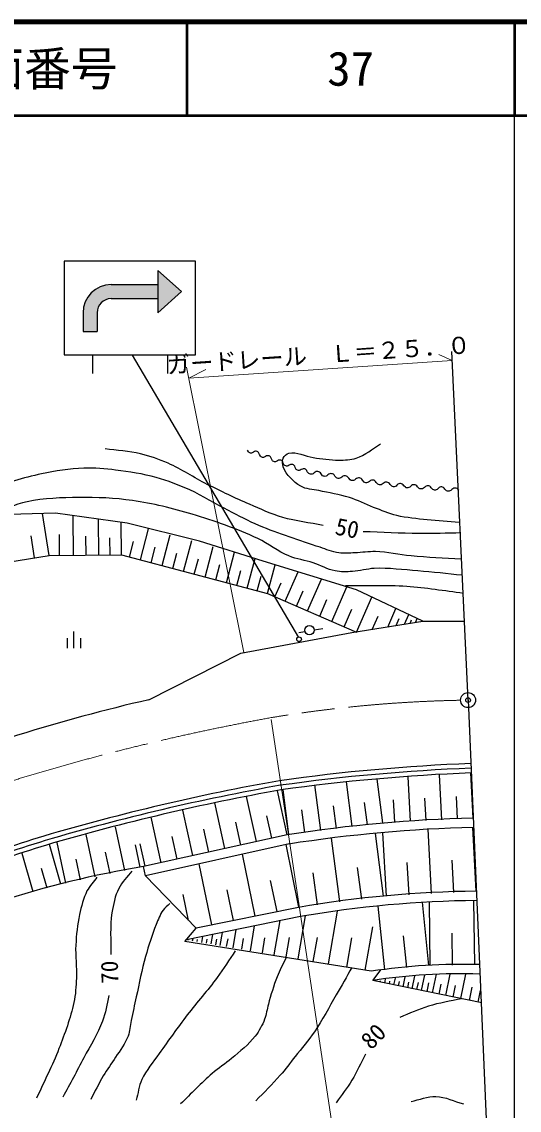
# Model space of a CAD drawing. Units: millimetres, scale not verified. Extents: x 40000 to 680000, y 20000 to 380000.
# Drawn here: x 526388 to 579500, y 263688 to 380000 of the extents above; entities that cross this region are included whole.
import ezdxf
from ezdxf.enums import TextEntityAlignment as Align

# ---------------------------------------------------------------- set-up
doc = ezdxf.new("R2010")
doc.units = ezdxf.units.MM
doc.header["$LTSCALE"] = 1000
doc.header["$PDMODE"] = 32
doc.header["$PDSIZE"] = 500
doc.linetypes.add('CHAIN', pattern=[18.5, 12, -1.5, 3.5, -1.5])
for name, color, linetype, lineweight in [('M-BGD', 7, 'Continuous', 25), ('M-BMK', 2, 'CHAIN', 13), ('M-BMK-SRVR', 3, 'Continuous', 25), ('M-STR-HTXT', 7, 'Continuous', 13), ('M-STR-STRC', 7, 'Continuous', 25), ('M-TTL', 2, 'Continuous', 140), ('M-TTL-BAND', 7, 'Continuous', 25), ('M-TTL-LINE', 7, 'Continuous', 50), ('M-TTL-TXT', 7, 'Continuous', 50)]:
    doc.layers.add(name, color=color, linetype=linetype, lineweight=lineweight)
doc.layers.add('M-OTRS', color=6, linetype='Continuous')
doc.styles.add('ＭＳ ゴシック', font='')
doc.styles.get('ＭＳ ゴシック').set_extended_font_data('MS Gothic')

msp = doc.modelspace()

# ---------------------------------------------------------------- hatches: boundary and pattern name
at = {"layer": 'M-STR-STRC'}
for points in [[(540929, 351911), (540929, 353411), (543429, 351161), (540929, 348911), (540929, 350411)], [(535929, 351911), (540929, 351911), (540929, 350411), (535929, 350411, 0.41421), (534429, 348911), (534429, 346911), (532929, 346911), (532929, 348911, -0.41421)]]:
    msp.add_hatch(color=256, dxfattribs=at).paths.add_polyline_path(points)

# ---------------------------------------------------------------- linework, layer by layer
at = {"layer": 'M-BGD'}
for p, q in [((574037, 307510), (572313, 344768)), ((550585, 334031), (550480, 334238)), ((550654, 333972), (550585, 334031)), ((550731, 333934), (550654, 333972)), ((550814, 333914), (550731, 333934)), ((550905, 333914), (550814, 333914)), ((551004, 333939), (550905, 333914)), ((551119, 334005), (551004, 333939)), ((551233, 334072), (551119, 334005)), ((551333, 334097), (551233, 334072)), ((551423, 334097), (551333, 334097)), ((551507, 334077), (551423, 334097)), ((551583, 334039), (551507, 334077)), ((551652, 333980), (551583, 334039)), ((551713, 333897), (551652, 333980)), ((551758, 333773), (551713, 333897)), ((551863, 333565), (551758, 333773)), ((551932, 333507), (551863, 333565)), ((552008, 333468), (551932, 333507)), ((552092, 333448), (552008, 333468)), ((552182, 333448), (552092, 333448)), ((552282, 333473), (552182, 333448)), ((552396, 333540), (552282, 333473)), ((552511, 333606), (552396, 333540)), ((552611, 333631), (552511, 333606)), ((552701, 333631), (552611, 333631)), ((552784, 333611), (552701, 333631)), ((552861, 333573), (552784, 333611)), ((552930, 333515), (552861, 333573)), ((552990, 333431), (552930, 333515)), ((553035, 333307), (552990, 333431)), ((553140, 333099), (553035, 333307)), ((553210, 333041), (553140, 333099)), ((553286, 333002), (553210, 333041)), ((553369, 332983), (553286, 333002)), ((553460, 332983), (553369, 332983)), ((553559, 333007), (553460, 332983)), ((553674, 333074), (553559, 333007)), ((553789, 333140), (553674, 333074)), ((553888, 333165), (553789, 333140)), ((553979, 333165), (553888, 333165)), ((554062, 333145), (553979, 333165)), ((554138, 333107), (554062, 333145)), ((554208, 333049), (554138, 333107)), ((554268, 332966), (554208, 333049)), ((554313, 332841), (554268, 332966)), ((554418, 332633), (554313, 332841)), ((555066, 332675), (554951, 332608)), ((555166, 332700), (555066, 332675)), ((555256, 332699), (555166, 332700)), ((555339, 332680), (555256, 332699)), ((555416, 332641), (555339, 332680)), ((554487, 332575), (554418, 332633)), ((554564, 332537), (554487, 332575)), ((554647, 332517), (554564, 332537)), ((554737, 332517), (554647, 332517)), ((554837, 332542), (554737, 332517)), ((554951, 332608), (554837, 332542)), ((555485, 332583), (555416, 332641)), ((555545, 332500), (555485, 332583)), ((555590, 332375), (555545, 332500)), ((555695, 332167), (555590, 332375)), ((555765, 332109), (555695, 332167)), ((555841, 332071), (555765, 332109)), ((555924, 332051), (555841, 332071)), ((556015, 332051), (555924, 332051)), ((556114, 332076), (556015, 332051)), ((556229, 332142), (556114, 332076)), ((556344, 332209), (556229, 332142)), ((556443, 332234), (556344, 332209)), ((556534, 332234), (556443, 332234)), ((556617, 332214), (556534, 332234)), ((556693, 332175), (556617, 332214)), ((556763, 332117), (556693, 332175)), ((556823, 332034), (556763, 332117)), ((556868, 331909), (556823, 332034)), ((557028, 331724), (556868, 331909)), ((557115, 331679), (557028, 331724)), ((557206, 331655), (557115, 331679)), ((557300, 331650), (557206, 331655)), ((557397, 331667), (557300, 331650)), ((557498, 331709), (557397, 331667)), ((557605, 331796), (557498, 331709)), ((557713, 331882), (557605, 331796)), ((557814, 331925), (557713, 331882)), ((557911, 331941), (557814, 331925)), ((558004, 331937), (557911, 331941)), ((558095, 331913), (558004, 331937)), ((558183, 331868), (558095, 331913)), ((558266, 331797), (558183, 331868)), ((558343, 331682), (558266, 331797)), ((558503, 331496), (558343, 331682)), ((558590, 331452), (558503, 331496)), ((559080, 331568), (558973, 331482)), ((559188, 331655), (559080, 331568)), ((559289, 331697), (559188, 331655)), ((559386, 331714), (559289, 331697)), ((559479, 331709), (559386, 331714)), ((559570, 331685), (559479, 331709)), ((559658, 331641), (559570, 331685)), ((559741, 331570), (559658, 331641)), ((559818, 331455), (559741, 331570)), ((558681, 331428), (558590, 331452)), ((558775, 331423), (558681, 331428)), ((558872, 331439), (558775, 331423)), ((558973, 331482), (558872, 331439)), ((559978, 331269), (559818, 331455)), ((560065, 331224), (559978, 331269)), ((560156, 331200), (560065, 331224)), ((560250, 331196), (560156, 331200)), ((560347, 331212), (560250, 331196)), ((560447, 331255), (560347, 331212)), ((560555, 331341), (560447, 331255)), ((560663, 331427), (560555, 331341)), ((560764, 331470), (560663, 331427)), ((560861, 331486), (560764, 331470)), ((560954, 331482), (560861, 331486)), ((561045, 331458), (560954, 331482)), ((561132, 331413), (561045, 331458)), ((561216, 331342), (561132, 331413)), ((561293, 331227), (561216, 331342)), ((561453, 331042), (561293, 331227)), ((561540, 330997), (561453, 331042)), ((561631, 330973), (561540, 330997)), ((561725, 330968), (561631, 330973)), ((561821, 330985), (561725, 330968)), ((561922, 331027), (561821, 330985)), ((562030, 331114), (561922, 331027)), ((562138, 331200), (562030, 331114)), ((562239, 331243), (562138, 331200)), ((562336, 331259), (562239, 331243)), ((562429, 331255), (562336, 331259)), ((562520, 331231), (562429, 331255)), ((562607, 331186), (562520, 331231)), ((562691, 331115), (562607, 331186)), ((562768, 331000), (562691, 331115)), ((562928, 330814), (562768, 331000)), ((563015, 330770), (562928, 330814)), ((563106, 330746), (563015, 330770)), ((563200, 330741), (563106, 330746)), ((563296, 330757), (563200, 330741)), ((563397, 330800), (563296, 330757)), ((563505, 330886), (563397, 330800)), ((563613, 330973), (563505, 330886)), ((563714, 331015), (563613, 330973)), ((563811, 331032), (563714, 331015)), ((563904, 331027), (563811, 331032)), ((563995, 331003), (563904, 331027)), ((564082, 330959), (563995, 331003)), ((564166, 330887), (564082, 330959)), ((564243, 330773), (564166, 330887)), ((564403, 330587), (564243, 330773)), ((564490, 330542), (564403, 330587)), ((564581, 330518), (564490, 330542)), ((564674, 330514), (564581, 330518)), ((564771, 330530), (564674, 330514)), ((564872, 330573), (564771, 330530)), ((564980, 330659), (564872, 330573)), ((565088, 330745), (564980, 330659)), ((565189, 330788), (565088, 330745)), ((565286, 330804), (565189, 330788)), ((565379, 330800), (565286, 330804)), ((565470, 330776), (565379, 330800)), ((565557, 330731), (565470, 330776)), ((565641, 330660), (565557, 330731)), ((565717, 330545), (565641, 330660)), ((565887, 330372), (565717, 330545)), ((565976, 330333), (565887, 330372)), ((566067, 330316), (565976, 330333)), ((566253, 330342), (566159, 330318)), ((566350, 330392), (566253, 330342)), ((566449, 330486), (566350, 330392)), ((566549, 330579), (566449, 330486)), ((566645, 330629), (566549, 330579)), ((566739, 330653), (566645, 330629)), ((566832, 330655), (566739, 330653)), ((566922, 330638), (566832, 330655)), ((567011, 330599), (566922, 330638)), ((567098, 330535), (567011, 330599)), ((567181, 330426), (567098, 330535)), ((567351, 330252), (567181, 330426)), ((567913, 330366), (567813, 330272)), ((568013, 330460), (567913, 330366)), ((568109, 330509), (568013, 330460)), ((568203, 330533), (568109, 330509)), ((568296, 330535), (568203, 330533)), ((568386, 330518), (568296, 330535)), ((568475, 330480), (568386, 330518)), ((568562, 330415), (568475, 330480)), ((568645, 330306), (568562, 330415)), ((569477, 330340), (569377, 330246)), ((569573, 330390), (569477, 330340)), ((569667, 330413), (569573, 330390)), ((569759, 330415), (569667, 330413)), ((569850, 330398), (569759, 330415)), ((569939, 330360), (569850, 330398)), ((570026, 330295), (569939, 330360)), ((566159, 330318), (566067, 330316)), ((567440, 330214), (567351, 330252)), ((567531, 330196), (567440, 330214)), ((567623, 330199), (567531, 330196)), ((567717, 330222), (567623, 330199)), ((567813, 330272), (567717, 330222)), ((568815, 330132), (568645, 330306)), ((568904, 330094), (568815, 330132)), ((568995, 330077), (568904, 330094)), ((569087, 330079), (568995, 330077)), ((569181, 330102), (569087, 330079)), ((569277, 330152), (569181, 330102)), ((569377, 330246), (569277, 330152)), ((570109, 330186), (570026, 330295)), ((570279, 330012), (570109, 330186)), ((570368, 329974), (570279, 330012)), ((570459, 329957), (570368, 329974)), ((570551, 329959), (570459, 329957)), ((570645, 329982), (570551, 329959)), ((570741, 330032), (570645, 329982)), ((570841, 330126), (570741, 330032)), ((570941, 330220), (570841, 330126)), ((571037, 330270), (570941, 330220)), ((571131, 330293), (571037, 330270)), ((571223, 330296), (571131, 330293)), ((571314, 330278), (571223, 330296)), ((571403, 330240), (571314, 330278)), ((571490, 330175), (571403, 330240)), ((571573, 330066), (571490, 330175)), ((571743, 329893), (571573, 330066)), ((571832, 329854), (571743, 329893)), ((571923, 329837), (571832, 329854)), ((572015, 329839), (571923, 329837)), ((572109, 329863), (572015, 329839)), ((572205, 329913), (572109, 329863)), ((572305, 330006), (572205, 329913)), ((572405, 330100), (572305, 330006)), ((572501, 330150), (572405, 330100)), ((572595, 330174), (572501, 330150)), ((572687, 330176), (572595, 330174)), ((572778, 330159), (572687, 330176)), ((572867, 330120), (572778, 330159)), ((572954, 330055), (572867, 330120)), ((573037, 329947), (572954, 330055)), ((529986, 327485), (521136, 327218)), ((529321, 322960), (528605, 327443)), ((537638, 326420), (529986, 327485)), ((531913, 322982), (531877, 327222)), ((534602, 323006), (534569, 326847)), ((537039, 323027), (537009, 326507)), ((545357, 324490), (537638, 326420)), ((539049, 322494), (539926, 325804)), ((527752, 322710), (527378, 325052)), ((530430, 322970), (530410, 325199)), ((533258, 322994), (533241, 325014)), ((535821, 323016), (535805, 324847)), ((541359, 321882), (542233, 325182)), ((543662, 321272), (544533, 324562)), ((537890, 322801), (538329, 324458)), ((540204, 322188), (540641, 323840)), ((552143, 322361), (545357, 324490)), ((545958, 320663), (546827, 323944)), ((523066, 321962), (529321, 322960)), ((529321, 322960), (537039, 323027)), ((537039, 323027), (552609, 318901)), ((542510, 321577), (542947, 323224)), ((544810, 320968), (545245, 322610)), ((548238, 320059), (549102, 323317)), ((550455, 319472), (551294, 322638)), ((562124, 319300), (552143, 322361)), ((547098, 320361), (547532, 321999)), ((549347, 319766), (549772, 321372)), ((552609, 318901), (553425, 321979)), ((554521, 318072), (555885, 321217)), ((551532, 319186), (551946, 320748)), ((553420, 318550), (554076, 320062)), ((556908, 317038), (558386, 320447)), ((552609, 318901), (562124, 314776)), ((555714, 317555), (556424, 319193)), ((559497, 315915), (561101, 319614)), ((569221, 315936), (562124, 319300)), ((558202, 316476), (558973, 318253)), ((562124, 314776), (563752, 318529)), ((560811, 315345), (561634, 317244)), ((563804, 315050), (564425, 316483)), ((565484, 315325), (566341, 317302)), ((567253, 315614), (567704, 316655)), ((561636, 314738), (569221, 315936)), ((566368, 315470), (566695, 316224)), ((567839, 315710), (567998, 316075)), ((568426, 315806), (568608, 316227)), ((569221, 315936), (573659, 315936)), ((531219, 314135), (531228, 313055)), ((531948, 313061), (531933, 314861)), ((532659, 314147), (532668, 313067)), ((549792, 312542), (561636, 314738)), ((555965, 314755), (556613, 314860)), ((557595, 315020), (558527, 315171)), ((539944, 307552), (549792, 312542)), ((574037, 307510), (576357, 253755)), ((564927, 294406), (564336, 299080)), ((567878, 294561), (567628, 299321)), ((571229, 294737), (570978, 299525)), ((574600, 294914), (574348, 299729)), ((554739, 293117), (553701, 297816)), ((554885, 293136), (554280, 297923)), ((558309, 293569), (557690, 298460)), ((561656, 293992), (561051, 298774)), ((551449, 292391), (550387, 297204)), ((566212, 294474), (566088, 296847)), ((569554, 294649), (569429, 297036)), ((572915, 294825), (572789, 297226)), ((544667, 290894), (543593, 295758)), ((548081, 291647), (547004, 296524)), ((556597, 293352), (556288, 295795)), ((559982, 293781), (559676, 296199)), ((563292, 294199), (562992, 296563)), ((541262, 290142), (540191, 294995)), ((549765, 292019), (549227, 294455)), ((553094, 292754), (552569, 295132)), ((534233, 288633), (533275, 293142)), ((537389, 289303), (536395, 293983)), ((554739, 293117), (539368, 289724)), ((546374, 291271), (545836, 293706)), ((565027, 286555), (564165, 293257)), ((565318, 286571), (564948, 293338)), ((570147, 286835), (569770, 293733)), ((574918, 287095), (574546, 293911)), ((530560, 287852), (529356, 292068)), ((531076, 287962), (530154, 292301)), ((539027, 289651), (538521, 292035)), ((539564, 289767), (539036, 292160)), ((554954, 292141), (539584, 288747)), ((542965, 290518), (542428, 292947)), ((555978, 285390), (554608, 292066)), ((560336, 285951), (559459, 292765)), ((527609, 287010), (526435, 291122)), ((535811, 288968), (535323, 291265)), ((551305, 284432), (549950, 291037)), ((532654, 288297), (532184, 290509)), ((539584, 288747), (539368, 289724)), ((546681, 283483), (545340, 290019)), ((562681, 286253), (562247, 289633)), ((567733, 286703), (567544, 290145)), ((572533, 286965), (572345, 290394)), ((529084, 287431), (528490, 289513)), ((544991, 283136), (539584, 288747)), ((557951, 285644), (557514, 289039)), ((553641, 284911), (552960, 288231)), ((544200, 283957), (543630, 286736)), ((548993, 283957), (548319, 287243)), ((555936, 285365), (544991, 283136)), ((565135, 278683), (564435, 285483)), ((569851, 279169), (569157, 285906)), ((570008, 279171), (569910, 285961)), ((574760, 279239), (574662, 286088)), ((556136, 284386), (543961, 281906)), ((553351, 280303), (553974, 283949)), ((555904, 279867), (556690, 284469)), ((559126, 279317), (560087, 284945)), ((543793, 281706), (544991, 283136)), ((547586, 281287), (547827, 282695)), ((548940, 281056), (549270, 282990)), ((550799, 280738), (551252, 283394)), ((563065, 278644), (563860, 283299)), ((563702, 278535), (543793, 281706)), ((544136, 281876), (544142, 281910)), ((544629, 281792), (544673, 282052)), ((545122, 281708), (545160, 281933)), ((545615, 281624), (545724, 282266)), ((546108, 281539), (546179, 281956)), ((546600, 281455), (546776, 282481)), ((547093, 281371), (547197, 281979)), ((548263, 281171), (548406, 282007)), ((549869, 280897), (550065, 282044)), ((552075, 280521), (552344, 282096)), ((554628, 280085), (554981, 282156)), ((557515, 279592), (557952, 282149)), ((561095, 278980), (561629, 282108)), ((567493, 278926), (567145, 282310)), ((572384, 279205), (572335, 282615)), ((563854, 277547), (564753, 278712)), ((568087, 276676), (568370, 278050)), ((569067, 276475), (569415, 278167)), ((570251, 276231), (570664, 278238)), ((571656, 275942), (572129, 278241)), ((573265, 275611), (573806, 278243)), ((575499, 275152), (563854, 277547)), ((564169, 277482), (564190, 277584)), ((564659, 277382), (564686, 277512)), ((565149, 277281), (565235, 277701)), ((565638, 277180), (565698, 277470)), ((566128, 277079), (566280, 277817)), ((566618, 276979), (566710, 277427)), ((567108, 276878), (567325, 277934)), ((567597, 276777), (567722, 277385)), ((568577, 276576), (568734, 277342)), ((569659, 276353), (569852, 277295)), ((570953, 276087), (571175, 277163)), ((572460, 275777), (572714, 277009)), ((574186, 275422), (574476, 276833)), ((575107, 275232), (575362, 276472))]:
    msp.add_line(p, q, dxfattribs=at)
for centre, radius in [((557096, 314988), 500), ((555994, 314010), 250)]:
    msp.add_circle(centre, radius, dxfattribs=at)
for centre, radius, start, end in [((582356, 123221), 189147, 102.95737, 111.75068), ((582074, 99365), 201514, 92.20252, 98.03206), ((582074, 99365), 201014, 92.20252, 98.03206), ((582074, 99365), 200514, 92.20252, 98.03206), ((595036, 67518), 235009, 100.07667, 106.3875), ((595036, 67518), 234509, 100.07667, 106.3875), ((595036, 67518), 234009, 100.07667, 106.3875), ((578610, 139891), 155075, 91.48174, 98.8552), ((578610, 139891), 154075, 91.48174, 98.8552), ((634770, -46662), 355810, 107.33865, 110.60216), ((634770, -46662), 355310, 107.33865, 110.60216), ((634770, -46662), 354810, 107.33865, 110.60216), ((556740, 184840), 106313, 99.40456, 108.03195), ((576121, 168892), 118210, 90.57554, 99.83141), ((576121, 168892), 117210, 90.57554, 99.83141), ((573336, 216217), 63058, 88.21832, 98.78874), ((573336, 216217), 62058, 88.21832, 98.78874)]:
    msp.add_arc(centre, radius, start, end, dxfattribs=at)
for points, knots in [([(558569, 326175), (557127, 326463), (555654, 326623), (554244, 327040), (553031, 327398), (551877, 327935), (550717, 328437), (549187, 329099), (547681, 329815), (546192, 330566), (544775, 331282), (543456, 332193), (542000, 332829), (541056, 333241), (540076, 333588), (539073, 333827), (537831, 334123), (536544, 334181), (535280, 334359)], [0, 0, 0, 0, 1, 1, 1, 2, 2, 2, 3, 3, 3, 4, 4, 4, 5, 5, 5, 6, 6, 6, 6]), ([(573074, 326507), (571943, 326596), (570808, 326649), (569681, 326773), (568589, 326894), (567487, 326978), (566420, 327239), (565575, 327446), (564771, 327795), (563958, 328104), (563084, 328437), (562255, 328888), (561363, 329169), (560301, 329503), (559188, 329648), (558103, 329901), (557458, 330051), (556742, 330028), (556173, 330367), (555377, 330840), (554643, 331565), (554310, 332429), (554199, 332719), (554183, 333078), (554310, 333361), (554420, 333604), (554652, 333821), (554909, 333893), (555755, 334131), (556633, 333548), (557504, 333427), (558409, 333302), (559318, 333157), (560232, 333161), (560857, 333164), (561502, 333165), (562095, 333361), (563049, 333677), (563825, 334381), (564690, 334891)], [0, 0, 0, 0, 1, 1, 1, 2, 2, 2, 3, 3, 3, 4, 4, 4, 5, 5, 5, 6, 6, 6, 7, 7, 7, 8, 8, 8, 9, 9, 9, 10, 10, 10, 11, 11, 11, 12, 12, 12, 13, 13, 13, 13]), ([(573274, 322582), (571499, 322692), (569721, 322750), (567951, 322914), (566682, 323032), (565431, 323341), (564158, 323380), (563425, 323403), (562695, 323269), (561962, 323247), (561386, 323229), (560803, 323163), (560232, 323247), (559545, 323348), (558896, 323629), (558236, 323846), (556043, 324566), (553842, 325277), (551715, 326175), (550600, 326645), (549532, 327221), (548455, 327772), (547067, 328480), (545751, 329329), (544329, 329967), (543164, 330490), (541968, 330959), (540736, 331298), (539323, 331687), (537867, 331920), (536411, 332097), (535286, 332233), (534150, 332337), (533018, 332296), (531497, 332241), (529980, 332018), (528493, 331697), (526545, 331277), (524642, 330652), (522771, 329967), (520774, 329237), (518811, 328402), (516915, 327439), (515240, 326588), (513655, 325567), (512058, 324578), (510641, 323700), (509263, 322759), (507866, 321850)], [0, 0, 0, 0, 1, 1, 1, 2, 2, 2, 3, 3, 3, 4, 4, 4, 5, 5, 5, 6, 6, 6, 7, 7, 7, 8, 8, 8, 9, 9, 9, 10, 10, 10, 11, 11, 11, 12, 12, 12, 13, 13, 13, 14, 14, 14, 15, 15, 15, 16, 16, 16, 16]), ([(573407, 320852), (571832, 321007), (570260, 321194), (568683, 321317), (567132, 321438), (565579, 321649), (564025, 321583), (563241, 321550), (562479, 321292), (561696, 321251), (561075, 321218), (560442, 321196), (559833, 321317), (559021, 321478), (558291, 321926), (557504, 322182), (556650, 322461), (555739, 322570), (554909, 322914), (553735, 323401), (552736, 324244), (551582, 324777), (549327, 325820), (546976, 326661), (544595, 327372), (542503, 327998), (540370, 328528), (538208, 328836), (536316, 329106), (534396, 329194), (532485, 329169), (530638, 329145), (528770, 329085), (526963, 328703), (525631, 328422), (524390, 327816), (523103, 327372)], [0, 0, 0, 0, 1, 1, 1, 2, 2, 2, 3, 3, 3, 4, 4, 4, 5, 5, 5, 6, 6, 6, 7, 7, 7, 8, 8, 8, 9, 9, 9, 10, 10, 10, 11, 11, 11, 12, 12, 12, 12]), ([(573274, 325376), (571788, 325354), (570302, 325296), (568816, 325310), (566818, 325328), (564823, 325443), (562827, 325509)], [0, 0, 0, 0, 1, 1, 1, 2, 2, 2, 2]), ([(573540, 318922), (571522, 319166), (569514, 319521), (567485, 319654), (565316, 319796), (563138, 319698), (560964, 319720)], [0, 0, 0, 0, 1, 1, 1, 2, 2, 2, 2]), ([(534415, 288580), (534060, 288092), (533622, 287655), (533350, 287116), (532952, 286327), (532739, 285451), (532552, 284588), (532320, 283518), (532209, 282421), (532153, 281327), (532092, 280153), (532268, 278975), (532219, 277801), (532183, 276932), (532133, 276057), (531953, 275206), (531597, 273517), (530977, 271892), (530356, 270282), (529656, 268467), (528759, 266733), (527961, 264959)], [0, 0, 0, 0, 1, 1, 1, 2, 2, 2, 3, 3, 3, 4, 4, 4, 5, 5, 5, 6, 6, 6, 7, 7, 7, 7]), ([(538141, 289245), (537675, 288624), (537088, 288078), (536744, 287382), (536346, 286577), (536148, 285676), (536012, 284787), (535786, 283318), (535923, 281815), (535879, 280329)], [0, 0, 0, 0, 1, 1, 1, 2, 2, 2, 3, 3, 3, 3]), ([(542200, 285785), (541956, 285541), (541667, 285335), (541468, 285054), (541142, 284592), (540948, 284047), (540736, 283523), (540290, 282418), (539928, 281277), (539605, 280130), (539204, 278705), (538926, 277249), (538607, 275805), (538421, 274964), (538248, 274120), (538075, 273276), (537961, 272722), (537944, 272141), (537742, 271613), (537430, 270795), (536876, 270092), (536411, 269350), (535986, 268673), (535489, 268042), (535080, 267354), (534594, 266535), (534193, 265668), (533750, 264826)], [0, 0, 0, 0, 1, 1, 1, 2, 2, 2, 3, 3, 3, 4, 4, 4, 5, 5, 5, 6, 6, 6, 7, 7, 7, 8, 8, 8, 9, 9, 9, 9]), ([(549187, 280728), (548543, 279775), (547939, 278794), (547257, 277867), (546247, 276494), (545096, 275230), (544063, 273875), (543033, 272524), (542039, 271144), (541069, 269750), (540429, 268831), (539670, 267974), (539206, 266955), (538892, 266264), (538807, 265491), (538607, 264759)], [0, 0, 0, 0, 1, 1, 1, 2, 2, 2, 3, 3, 3, 4, 4, 4, 5, 5, 5, 5]), ([(554576, 279930), (554266, 279265), (553912, 278618), (553645, 277934), (553272, 276980), (552993, 275991), (552713, 275006), (552563, 274478), (552516, 273920), (552314, 273409), (552062, 272772), (551736, 272154), (551316, 271613), (550604, 270695), (549669, 269973), (548787, 269217), (548127, 268651), (547383, 268188), (546725, 267620), (545537, 266595), (544462, 265447), (543331, 264360)], [0, 0, 0, 0, 1, 1, 1, 2, 2, 2, 3, 3, 3, 4, 4, 4, 5, 5, 5, 6, 6, 6, 7, 7, 7, 7]), ([(561629, 278932), (561075, 277956), (560530, 276975), (559966, 276004), (559202, 274688), (558493, 273336), (557637, 272078), (557006, 271150), (556269, 270299), (555574, 269417), (555047, 268747), (554538, 268063), (553977, 267421), (553152, 266475), (552247, 265602), (551382, 264693)], [0, 0, 0, 0, 1, 1, 1, 2, 2, 2, 3, 3, 3, 4, 4, 4, 5, 5, 5, 5]), ([(535679, 275938), (535457, 275028), (535339, 274087), (535014, 273210), (534504, 271833), (533699, 270584), (533018, 269284), (532281, 267877), (531509, 266489), (530755, 265092)], [0, 0, 0, 0, 1, 1, 1, 2, 2, 2, 3, 3, 3, 3]), ([(573340, 275605), (572165, 275339), (570966, 275160), (569814, 274807), (568766, 274485), (567773, 274008), (566753, 273609)], [0, 0, 0, 0, 1, 1, 1, 2, 2, 2, 2]), ([(563093, 269683), (562605, 268751), (562174, 267788), (561629, 266888), (561126, 266057), (560520, 265291), (559966, 264493)], [0, 0, 0, 0, 1, 1, 1, 2, 2, 2, 2]), ([(567951, 264626), (568838, 264803), (569708, 265189), (570612, 265158), (571623, 265124), (572564, 264626), (573540, 264360)], [0, 0, 0, 0, 1, 1, 1, 2, 2, 2, 2])]:
    msp.add_open_spline(points, degree=3, knots=knots, dxfattribs=at)
at = {"layer": 'M-BMK'}
for centre, radius, start, end in [((575869, 167869), 139654, 91.0799, 99.42052), ((595409, 71935), 237519, 100.28281, 108.23861)]:
    msp.add_arc(centre, radius, start, end, dxfattribs=at)
at = {"layer": 'M-BMK-SRVR'}
msp.add_circle((574037, 307510), 800, dxfattribs=at)
at = {"layer": 'M-OTRS'}
msp.add_point((574037, 307510), dxfattribs=at)
at = {"layer": 'M-STR-HTXT'}
for p, q in [((572358, 343808), (570916, 344435)), ((544218, 341924), (572358, 343808)), ((543984, 343088), (550106, 312613)), ((544218, 341924), (546030, 342839)), ((553017, 305427), (560336, 256720))]:
    msp.add_line(p, q, dxfattribs=at)
at = {"layer": 'M-STR-STRC'}
for p, q in [((530929, 354411), (530929, 345801)), ((544929, 354411), (530929, 354411)), ((544929, 344411), (544929, 354411)), ((540929, 353411), (540929, 348911)), ((540929, 353411), (543429, 351161)), ((535929, 351911), (540929, 351911)), ((535929, 350411), (540929, 350411)), ((543429, 351161), (540929, 348911)), ((532929, 348911), (532929, 346911)), ((534429, 348911), (534429, 346911)), ((532929, 346911), (534429, 346911)), ((530929, 345795), (530929, 344411)), ((530929, 344411), (544929, 344411)), ((533929, 344411), (533929, 342411)), ((555961, 314210), (538195, 344386)), ((541929, 344411), (541929, 342411))]:
    msp.add_line(p, q, dxfattribs=at)
for radius in [3000, 1500]:
    msp.add_arc((535929, 348911), radius, 90, 180, dxfattribs=at)
at = {"layer": 'M-TTL'}
msp.add_line((680000, 380000), (40000, 380000), dxfattribs=at)
at = {"layer": 'M-TTL-BAND'}
msp.add_line((579000, 20000), (579000, 370000), dxfattribs=at)
at = {"layer": 'M-TTL-LINE'}
for p, q in [((543997, 380000), (543997, 370000)), ((579000, 380000), (579000, 370000)), ((40000, 370000), (680000, 370000))]:
    msp.add_line(p, q, dxfattribs=at)

# ---------------------------------------------------------------- texts
at = {"layer": 'M-BGD', "style": 'ＭＳ ゴシック'}
for s, rotation, p in [('50', 348.751, (560857, 324452)), ('70', 91.035, (537219, 278456)), ('80', 45.505, (564964, 270565))]:
    msp.add_text(s, height=1833, rotation=rotation, dxfattribs=at).set_placement(p, align=Align.BOTTOM_CENTER)
at = {"layer": 'M-STR-HTXT', "style": 'ＭＳ ゴシック'}
msp.add_text('ガードレール\u3000Ｌ＝２５．０', height=1833, rotation=3.887, dxfattribs=at).set_placement((558081, 344403), align=Align.MIDDLE_CENTER)
at = {"layer": 'M-TTL-TXT', "style": 'ＭＳ ゴシック'}
for s, p in [('図面番号', (526622, 375000)), ('37', (561497, 375000))]:
    msp.add_text(s, height=3666, dxfattribs=at).set_placement(p, align=Align.MIDDLE_CENTER)

doc.saveas('drawing.dxf')
